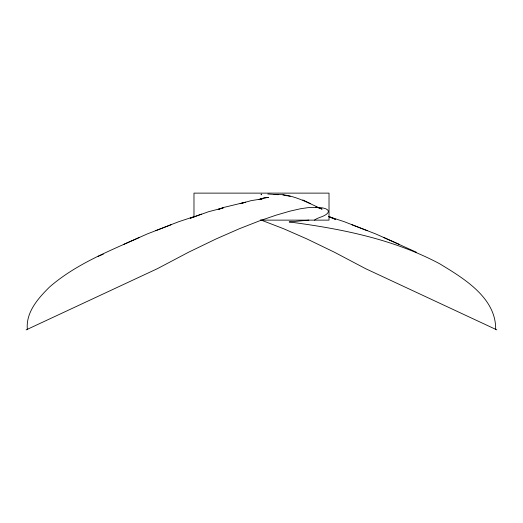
<?xml version="1.0" encoding="UTF-8"?>
<svg xmlns="http://www.w3.org/2000/svg" width="523" height="523" viewBox="0 0 523 523"><rect width="100%" height="100%" fill="white"/><g stroke="black" fill="none" stroke-linecap="round" stroke-linejoin="round"><path stroke-width="0.78" d="M495.673 329.327C496.111 297.626 463.332 278.118 439.555 263.703C393.139 238.985 340.846 228.714 289.173 221.942L308.825 220.131M314.454 220.131C318.5 216.973 324.482 216.973 327.914 212.854L328.411 211.325L327.705 209.939L325.822 208.788L322.828 207.932L318.729 207.441L308.158 207.631L300.686 208.71L290.082 211.115L276.275 215.116L259.388 220.896L239.338 228.747L216.006 238.972L188.698 252.164L157.312 268.717L26.15 329.876M139.19 237.54C108.15 251.511 75.672 264.331 49.659 286.924C38.277 298.123 25.758 312.179 27.327 329.327M123.997 244.241L147.375 233.899L170.995 224.766M98.147 256.342L103.286 254.191M201.532 214.097L190.248 218.241L208.67 211.691L223.249 207.873L218.254 209.416M155.73 230.669L178.709 221.713L194.464 216.502M218.235 209.39L223.818 207.409L245.62 202.172M259.16 199.485L263.749 198.099L268.489 197.354L264.18 197.949L259.16 199.485L262.317 198.825L251.099 200.662L240.142 203.682L243.273 202.872M261.5 220.131L329.019 220.131L329.019 193.124L193.981 193.124L193.981 216.953M278.498 194.7L274.065 194.51C291.579 193.392 306.772 202.342 322.109 209.148L315.807 206.977M267.822 194.02L277.229 194.595M287.996 195.929L290.193 196.249M282.93 194.883L287.264 195.824M260.539 219.85L283.662 228.747L306.994 238.972L334.302 252.164L365.688 268.717L496.85 329.876M367.27 230.669L344.291 221.713L328.536 216.502L335.563 219.399L328.607 216.509M352.005 224.766L375.625 233.899L399.003 244.241M310.472 203.669L302.81 199.956M383.81 237.54L416.288 252.184M261.5 194.164L260.944 194.746L261.5 194.687L261.5 194.164"/></g></svg>
